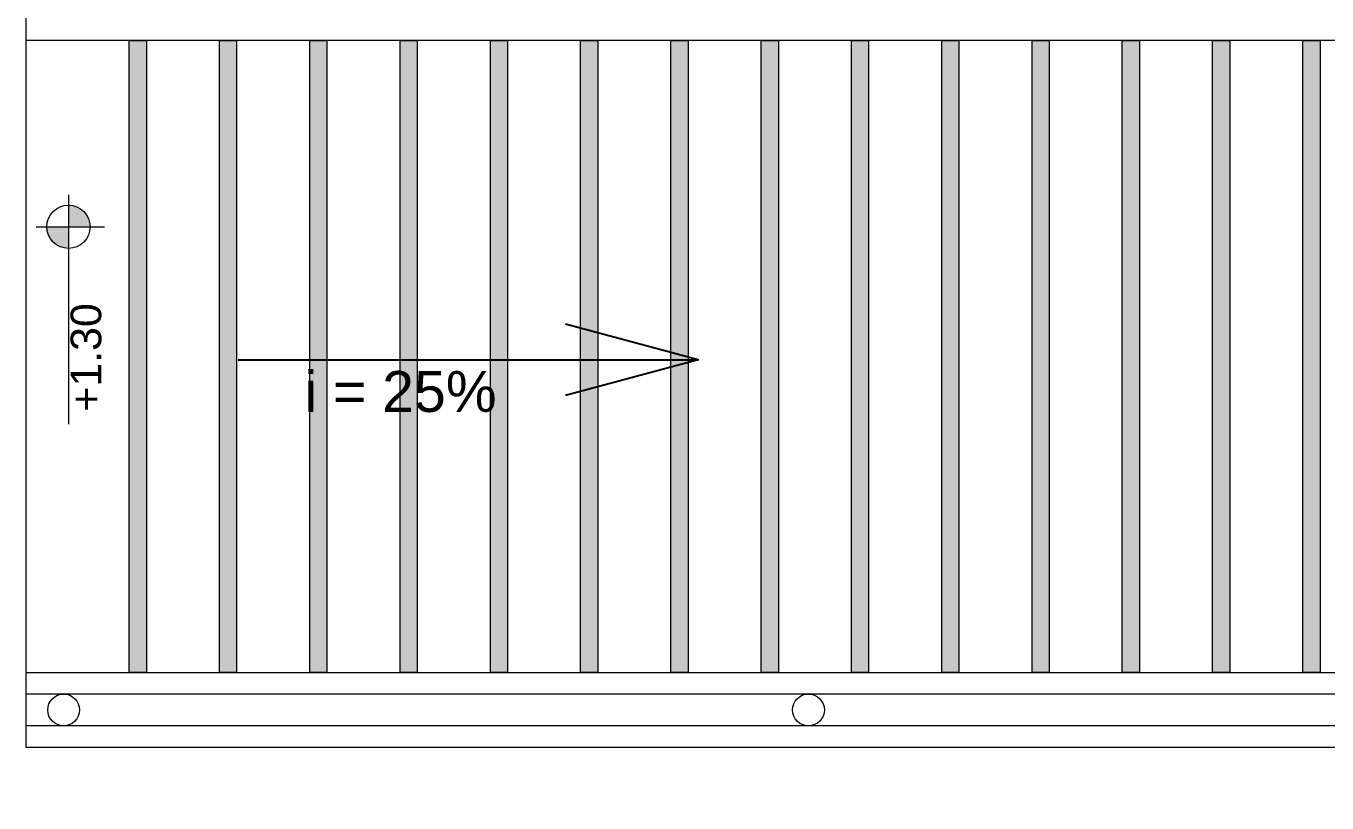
# Model space of a CAD drawing. Header units: metres. Extents: x 5 to 242, y -3 to 162.
# Drawn here: x 12.537 to 16.86, y 107.03 to 109.612 of the extents above; entities that cross this region are included whole.
import ezdxf

# ---------------------------------------------------------------- set-up
doc = ezdxf.new("R2010")
doc.units = ezdxf.units.M
doc.layers.add('1053_ARQ_BASE_MATADOURO_2_dwg', color=7, linetype='Continuous', lineweight=5, true_color=0x767676)
doc.layers.add('A-PISO', color=7, linetype='Continuous', lineweight=5)
doc.styles.add('Arial_1', font='arial.ttf', dxfattribs={"height": 0.102})
doc.styles.add('Arial_4', font='arial.ttf', dxfattribs={"height": 0.136})

# ---------------------------------------------------------------- blocks, each defined once
blk = doc.blocks.new('1053_ARQ_BASE_MATADOURO_2_dwg-3637054-CURRAL BOVINO')
at = {"layer": 'A-PISO', "true_color": 0xe2e2e2}
h = blk.add_hatch(color=254, dxfattribs=at)
h.paths.add_polyline_path([(116.7862, 74.2782), (116.8431, 74.2782), (116.8431, 76.3782), (116.7862, 76.3782)])
h.paths.add_polyline_path([(117.0862, 74.2782), (117.1431, 74.2782), (117.1431, 76.3782), (117.0862, 76.3782)])
h.paths.add_polyline_path([(113.7862, 74.2782), (113.8431, 74.2782), (113.8431, 76.3782), (113.7862, 76.3782)])
h.paths.add_polyline_path([(114.4431, 74.2782), (114.4431, 76.3782), (114.3862, 76.3782), (114.3862, 74.2782)])
h.paths.add_polyline_path([(114.0862, 74.2782), (114.1431, 74.2782), (114.1431, 76.3782), (114.0862, 76.3782)])
h.paths.add_polyline_path([(117.4431, 74.2782), (117.4431, 76.3782), (117.3862, 76.3782), (117.3862, 74.2782)])
h.paths.add_polyline_path([(118.3431, 74.2782), (118.3431, 76.3782), (118.3181, 76.3782), (118.3181, 74.2782)])
h.paths.add_polyline_path([(117.7431, 74.2782), (117.7431, 76.3782), (117.6862, 76.3782), (117.6862, 74.2782)])
h.paths.add_polyline_path([(117.9862, 74.2782), (118.0431, 74.2782), (118.0431, 76.3782), (117.9862, 76.3782)])
h.paths.add_polyline_path([(114.6862, 74.2782), (114.7431, 74.2782), (114.7431, 76.3782), (114.6862, 76.3782)])
h.paths.add_polyline_path([(116.5431, 74.2782), (116.5431, 76.3782), (116.4862, 76.3782), (116.4862, 74.2782)])
h.paths.add_polyline_path([(115.8862, 74.2782), (115.9431, 74.2782), (115.9431, 76.3782), (115.8862, 76.3782)])
h.paths.add_polyline_path([(116.2431, 74.2782), (116.2431, 76.3782), (116.1862, 76.3782), (116.1862, 74.2782)])
h.paths.add_polyline_path([(115.2862, 74.2782), (115.3431, 74.2782), (115.3431, 76.3782), (115.2862, 76.3782)])
h.paths.add_polyline_path([(115.5862, 74.2782), (115.6431, 74.2782), (115.6431, 76.3782), (115.5862, 76.3782)])
h.paths.add_polyline_path([(115.0431, 74.2782), (115.0431, 76.3782), (114.9862, 76.3782), (114.9862, 74.2782)])
h = blk.add_hatch(color=254, dxfattribs=at)
h.paths.add_polyline_path([(113.5841, 75.6871), (113.5841, 75.759), (113.5123, 75.759), (113.5147, 75.7404), (113.5219, 75.723), (113.5333, 75.7081), (113.5482, 75.6967), (113.5655, 75.6895)])
h.paths.add_polyline_path([(113.5841, 75.759), (113.656, 75.759), (113.6542, 75.775), (113.6489, 75.7901), (113.6403, 75.8038), (113.6289, 75.8151), (113.6153, 75.8237), (113.6001, 75.829), (113.5841, 75.8308), (113.5841, 75.775)])
at = {"layer": 'A-PISO', "color": 253, "true_color": 0xaaaaaa}
for p, q in [((113.5841, 75.8654), (113.5841, 75.1025)), ((113.4767, 75.759), (113.7039, 75.759))]:
    blk.add_line(p, q, dxfattribs=at)
at = {"layer": 'A-PISO', "color": 253, "lineweight": 25, "true_color": 0xaaaaaa}
blk.add_line((115.6767, 75.3168), (115.236, 75.1987), dxfattribs=at)
at = {"layer": 'A-PISO', "color": 253, "true_color": 0xaaaaaa, "flags": 128}
for points in [[(113.4431, 74.2782), (118.6431, 74.2782), (118.6431, 76.3782), (113.4431, 76.3782), (113.4431, 76.6282), (118.3931, 76.6282), (118.3931, 84.3782), (126.1431, 84.3782)], [(118.6431, 73.844), (118.6431, 74.0282), (113.4431, 74.0282), (113.4431, 74.2782), (113.4431, 76.3782)], [(123.9181, 74.2062), (118.5181, 74.2062), (113.4431, 74.2062)], [(123.9181, 74.1002), (118.5181, 74.1002), (113.4431, 74.1002)]]:
    blk.add_lwpolyline(points, dxfattribs=at)
for points in [[(113.8431, 74.2782), (113.7862, 74.2782), (113.7862, 76.3782), (113.8431, 76.3782)], [(114.1431, 74.2782), (114.0862, 74.2782), (114.0862, 76.3782), (114.1431, 76.3782)], [(114.4431, 74.2782), (114.3862, 74.2782), (114.3862, 76.3782), (114.4431, 76.3782)], [(114.7431, 74.2782), (114.6862, 74.2782), (114.6862, 76.3782), (114.7431, 76.3782)], [(115.0431, 74.2782), (114.9862, 74.2782), (114.9862, 76.3782), (115.0431, 76.3782)], [(115.3431, 74.2782), (115.2862, 74.2782), (115.2862, 76.3782), (115.3431, 76.3782)], [(115.6431, 74.2782), (115.5862, 74.2782), (115.5862, 76.3782), (115.6431, 76.3782)], [(115.9431, 74.2782), (115.8862, 74.2782), (115.8862, 76.3782), (115.9431, 76.3782)], [(116.2431, 74.2782), (116.1862, 74.2782), (116.1862, 76.3782), (116.2431, 76.3782)], [(116.5431, 74.2782), (116.4862, 74.2782), (116.4862, 76.3782), (116.5431, 76.3782)], [(116.8431, 74.2782), (116.7862, 74.2782), (116.7862, 76.3782), (116.8431, 76.3782)], [(117.1431, 74.2782), (117.0862, 74.2782), (117.0862, 76.3782), (117.1431, 76.3782)], [(117.4431, 74.2782), (117.3862, 74.2782), (117.3862, 76.3782), (117.4431, 76.3782)], [(117.7431, 74.2782), (117.6862, 74.2782), (117.6862, 76.3782), (117.7431, 76.3782)]]:
    blk.add_lwpolyline(points, close=True, dxfattribs=at)
at = {"layer": 'A-PISO', "color": 253, "lineweight": 25, "true_color": 0xaaaaaa, "flags": 128}
blk.add_lwpolyline([(114.1484, 75.3168), (115.6767, 75.3168), (115.236, 75.4349)], dxfattribs=at)
at = {"layer": 'A-PISO', "color": 253, "true_color": 0xaaaaaa}
for centre, radius in [((113.5841, 75.759), 0.0719), ((113.5681, 74.1532), 0.053), ((116.0431, 74.1532), 0.053)]:
    blk.add_circle(centre, radius, dxfattribs=at)
at = {"layer": 'A-PISO', "insert": (113.5912, 75.1446), "char_height": 0.102, "width": 0.430791, "attachment_point": 1, "rotation": 90, "line_spacing_factor": 0.941778, "style": 'Arial_1'}
blk.add_mtext('+1.30', dxfattribs=at)
at = {"layer": 'A-PISO', "insert": (114.3681, 75.2796), "char_height": 0.136, "width": 0.762555, "attachment_point": 1, "line_spacing_factor": 0.941778, "style": 'Arial_4'}
blk.add_mtext('i = 25%', dxfattribs=at)

msp = doc.modelspace()

# ---------------------------------------------------------------- block references
at = {"layer": '1053_ARQ_BASE_MATADOURO_2_dwg', "color": 253, "true_color": 0xaaaaaa}
msp.add_blockref('1053_ARQ_BASE_MATADOURO_2_dwg-3637054-CURRAL BOVINO', (-100.9065, 33.186), dxfattribs=at)

doc.saveas('drawing.dxf')
